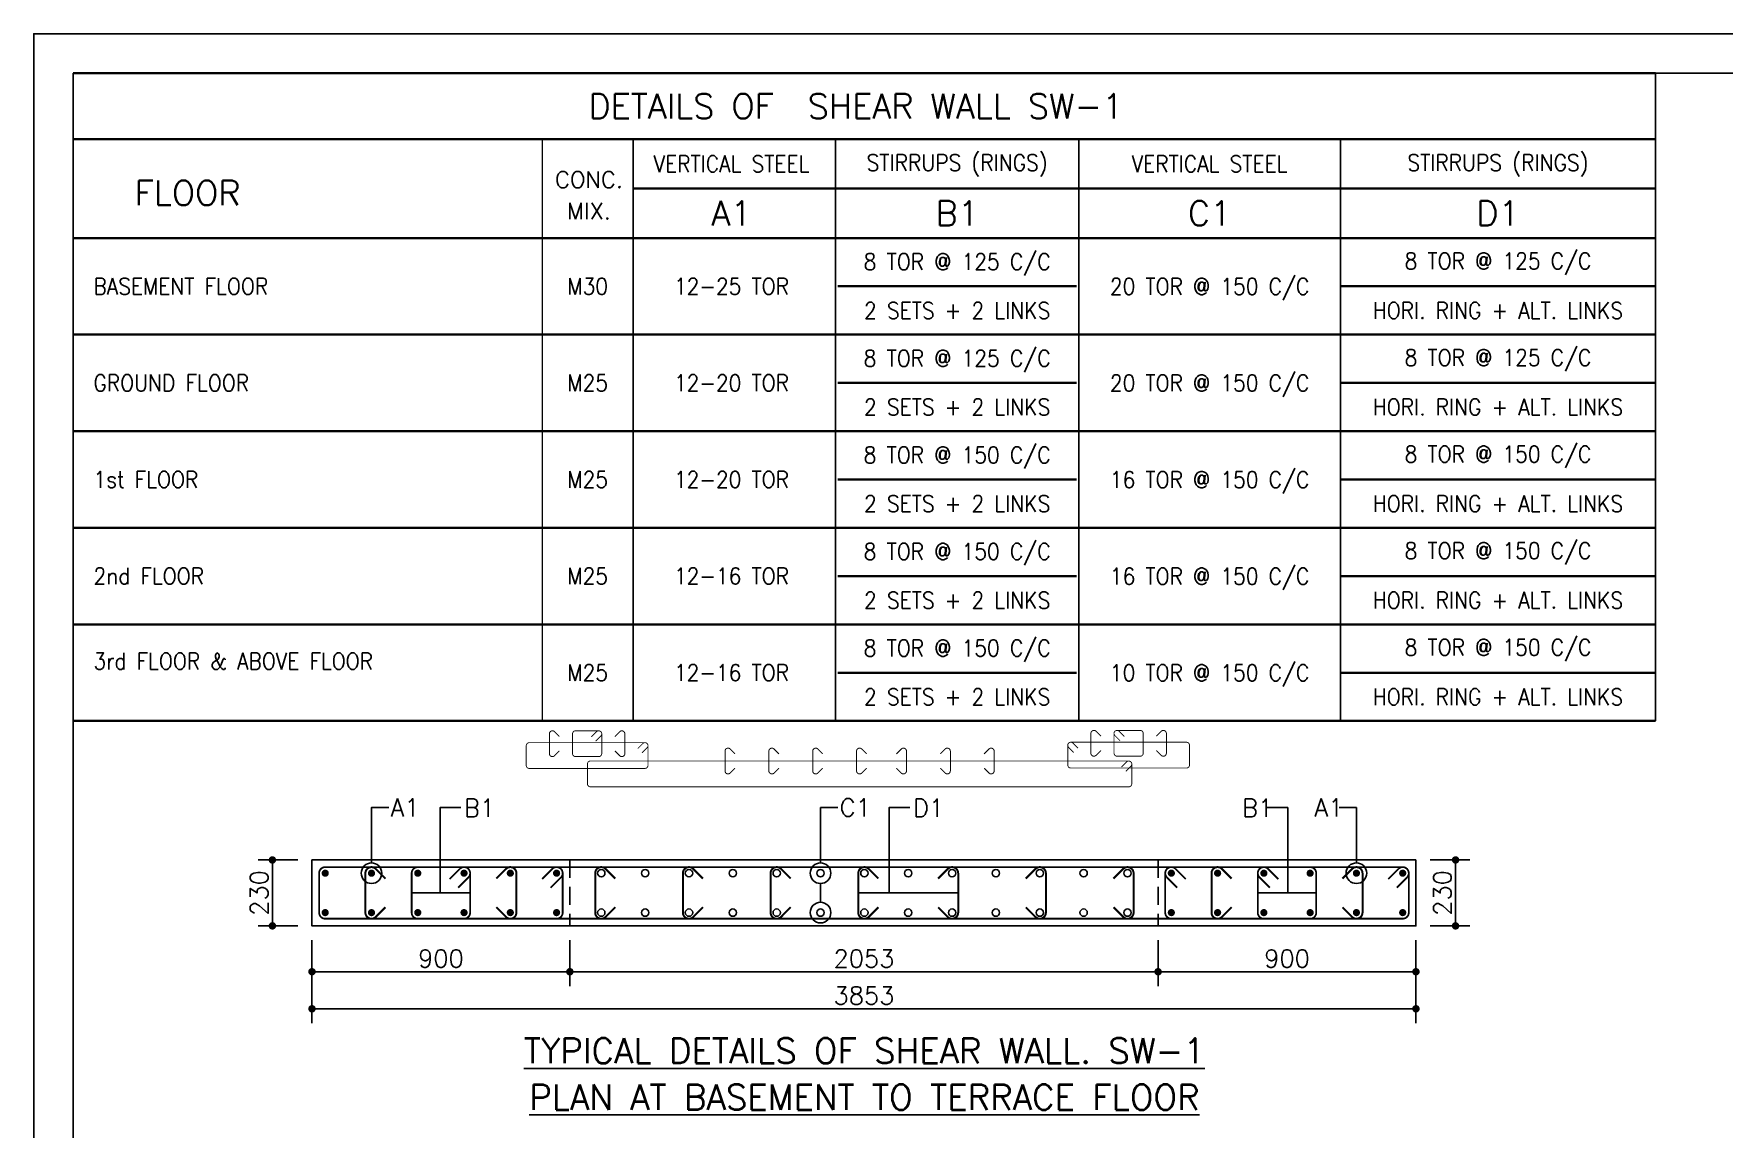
# Model space of a CAD drawing. Extents: x -200722 to 834823, y -494970 to 88783.
# Drawn here: x 329946 to 353545, y -54898 to -39610 of the extents above; entities that cross this region are included whole.
import ezdxf
from ezdxf.enums import TextEntityAlignment as Align

# ---------------------------------------------------------------- set-up
doc = ezdxf.new("R2010")
doc.units = 0
doc.header["$LTSCALE"] = 100
doc.header["$MEASUREMENT"] = 0
doc.header["$PDMODE"] = 34
doc.linetypes.add('HIDDEN', pattern=[0.375, 0.25, -0.125])
doc.layers.get('0').update_dxf_attribs({"linetype": 'CONTINUOUS'})
doc.layers.get('DEFPOINTS').update_dxf_attribs({"linetype": 'CONTINUOUS'})
doc.layers.add('9_PRINT BOUNDARY_NON PRINT', color=32, linetype='CONTINUOUS', plot=False)
doc.layers.add('9_TITLE TEXT', color=7, linetype='CONTINUOUS', lineweight=20)
for name, color, linetype in [('BEAM', 4, 'CONTINUOUS'), ('COL. SHED. STEEL.', 6, 'CONTINUOUS'), ('STEEL', 6, 'CONTINUOUS'), ('TEXT', 2, 'CONTINUOUS')]:
    doc.layers.add(name, color=color, linetype=linetype)
doc.styles.add('ROMANS', font='romans.shx')
doc.styles.get("Standard").update_dxf_attribs({"font": 'simplex.shx'})
doc.dimstyles.new('STANDARD$0', dxfattribs={"dimtxt": 2.5, "dimasz": 2.5, "dimexe": 2, "dimexo": 0.7, "dimgap": 0.9, "dimtad": 1, "dimdec": 0, "dimdsep": 46, "dimtxsty": 'ROMANS', "dimcen": 0.09, "dimclrd": 4, "dimclre": 4, "dimclrt": 3, "dimadec": 0, "dimazin": 0, "dimtfac": 1, "dimtdec": 0, "dimtmove": 0, "dimatfit": 3, "dimfxl": 1, "dimtolj": 1, "dimtzin": 0, "dimarcsym": 0})

# ---------------------------------------------------------------- blocks, each defined once
blk = doc.blocks.new('DOT')
at = {"color": 0, "linetype": 'ByBlock'}
blk.add_line((-0.5, 0), (-1, 0), dxfattribs=at)
at = {"color": 0, "linetype": 'ByBlock', "const_width": 0.5}
blk.add_lwpolyline([(-0.25, 0, 1), (0.25, 0, 1)], format="xyb", close=True, dxfattribs=at)
blk = doc.blocks.new('*D95')
at = {"layer": 'BEAM', "color": 0, "lineweight": -2, "transparency": 16777216}
for p, q in [((333830, -52261), (333830, -52901)), ((337430, -52261), (337430, -52901)), ((333934, -52701), (337326, -52701))]:
    blk.add_line(p, q, dxfattribs=at)
at = {"layer": 'DEFPOINTS', "color": 0, "lineweight": -3, "transparency": 16777216}
for p in [(333830, -52061), (337430, -52061), (337430, -52701)]:
    blk.add_point(p, dxfattribs=at)
at = {"layer": 'BEAM', "color": 0, "lineweight": -2, "transparency": 16777216, "xscale": 104, "yscale": 104, "zscale": 104, "rotation": 180}
blk.add_blockref('DOT', (333830, -52701), dxfattribs=at)
at = {"layer": 'BEAM', "color": 0, "lineweight": -2, "transparency": 16777216, "xscale": 104, "yscale": 104, "zscale": 104}
blk.add_blockref('DOT', (337430, -52701), dxfattribs=at)
at = {"layer": 'BEAM', "color": 0, "transparency": 16777216, "insert": (335630, -52517), "char_height": 248, "attachment_point": 5}
blk.add_mtext('\\A1;900', dxfattribs=at)
blk = doc.blocks.new('_DOT')
at = {"color": 0, "linetype": 'ByBlock'}
blk.add_line((-0.5, 0), (-1, 0), dxfattribs=at)
at = {"color": 0, "linetype": 'ByBlock', "const_width": 0.5}
blk.add_lwpolyline([(-0.25, 0, 1), (0.25, 0, 1)], format="xyb", close=True, dxfattribs=at)
blk = doc.blocks.new('*D96')
at = {"layer": 'BEAM', "color": 0, "lineweight": -2, "transparency": 16777216}
for p, q in [((337430, -52261), (337430, -52901)), ((345642, -52261), (345642, -52901)), ((337534, -52701), (345538, -52701))]:
    blk.add_line(p, q, dxfattribs=at)
at = {"layer": 'DEFPOINTS', "color": 0, "lineweight": -3, "transparency": 16777216}
for p in [(337430, -52061), (345642, -52061), (345642, -52701)]:
    blk.add_point(p, dxfattribs=at)
at = {"layer": 'BEAM', "color": 0, "lineweight": -2, "transparency": 16777216, "xscale": 104, "yscale": 104, "zscale": 104, "rotation": 180}
blk.add_blockref('DOT', (337430, -52701), dxfattribs=at)
at = {"layer": 'BEAM', "color": 0, "lineweight": -2, "transparency": 16777216, "xscale": 104, "yscale": 104, "zscale": 104}
blk.add_blockref('DOT', (345642, -52701), dxfattribs=at)
at = {"layer": 'BEAM', "color": 0, "transparency": 16777216, "insert": (341536, -52517), "char_height": 248, "attachment_point": 5}
blk.add_mtext('\\A1;2053', dxfattribs=at)
blk = doc.blocks.new('*D97')
at = {"layer": 'BEAM', "color": 0, "lineweight": -2, "transparency": 16777216}
for p, q in [((345642, -52261), (345642, -52901)), ((349242, -52261), (349242, -52901)), ((345746, -52701), (349138, -52701))]:
    blk.add_line(p, q, dxfattribs=at)
at = {"layer": 'DEFPOINTS', "color": 0, "lineweight": -3, "transparency": 16777216}
for p in [(345642, -52061), (349242, -52061), (349242, -52701)]:
    blk.add_point(p, dxfattribs=at)
at = {"layer": 'BEAM', "color": 0, "lineweight": -2, "transparency": 16777216, "xscale": 104, "yscale": 104, "zscale": 104, "rotation": 180}
blk.add_blockref('DOT', (345642, -52701), dxfattribs=at)
at = {"layer": 'BEAM', "color": 0, "lineweight": -2, "transparency": 16777216, "xscale": 104, "yscale": 104, "zscale": 104}
blk.add_blockref('DOT', (349242, -52701), dxfattribs=at)
at = {"layer": 'BEAM', "color": 0, "transparency": 16777216, "insert": (347442, -52517), "char_height": 248, "attachment_point": 5}
blk.add_mtext('\\A1;900', dxfattribs=at)
blk = doc.blocks.new('*D98')
at = {"layer": 'BEAM', "color": 0, "lineweight": -2, "transparency": 16777216}
for p, q in [((333830, -52261), (333830, -53418)), ((349242, -52261), (349242, -53418)), ((333934, -53218), (349138, -53218))]:
    blk.add_line(p, q, dxfattribs=at)
at = {"layer": 'DEFPOINTS', "color": 0, "lineweight": -3, "transparency": 16777216}
for p in [(333830, -52061), (349242, -52061), (349242, -53218)]:
    blk.add_point(p, dxfattribs=at)
at = {"layer": 'BEAM', "color": 0, "lineweight": -2, "transparency": 16777216, "xscale": 104, "yscale": 104, "zscale": 104, "rotation": 180}
blk.add_blockref('DOT', (333830, -53218), dxfattribs=at)
at = {"layer": 'BEAM', "color": 0, "lineweight": -2, "transparency": 16777216, "xscale": 104, "yscale": 104, "zscale": 104}
blk.add_blockref('DOT', (349242, -53218), dxfattribs=at)
at = {"layer": 'BEAM', "color": 0, "transparency": 16777216, "insert": (341536, -53034), "char_height": 248, "attachment_point": 5}
blk.add_mtext('\\A1;3853', dxfattribs=at)
blk = doc.blocks.new('*D99')
at = {"layer": 'BEAM', "color": 0, "lineweight": -2, "transparency": 16777216}
for p, q in [((333630, -51141), (333077, -51141)), ((333277, -51957), (333277, -51245)), ((333630, -52061), (333077, -52061))]:
    blk.add_line(p, q, dxfattribs=at)
at = {"layer": 'DEFPOINTS', "color": 0, "lineweight": -3, "transparency": 16777216}
for p in [(333277, -51141), (333830, -51141), (333830, -52061)]:
    blk.add_point(p, dxfattribs=at)
at = {"layer": 'BEAM', "color": 0, "lineweight": -2, "transparency": 16777216, "xscale": 104, "yscale": 104, "zscale": 104}
for p, rotation in [((333277, -51141), 90), ((333277, -52061), 270)]:
    blk.add_blockref('DOT', p, dxfattribs=dict(at, rotation=rotation))
at = {"layer": 'BEAM', "color": 0, "transparency": 16777216, "insert": (333093, -51601), "char_height": 248, "attachment_point": 5, "rotation": 90}
blk.add_mtext('\\A1;230', dxfattribs=at)
blk = doc.blocks.new('*D100')
at = {"layer": 'BEAM', "color": 0, "lineweight": -2, "transparency": 16777216}
for p, q in [((349442, -51141), (349995, -51141)), ((349795, -51957), (349795, -51245)), ((349442, -52061), (349995, -52061))]:
    blk.add_line(p, q, dxfattribs=at)
at = {"layer": 'DEFPOINTS', "color": 0, "lineweight": -3, "transparency": 16777216}
for p in [(349242, -51141), (349795, -51141), (349242, -52061)]:
    blk.add_point(p, dxfattribs=at)
at = {"layer": 'BEAM', "color": 0, "lineweight": -2, "transparency": 16777216, "xscale": 104, "yscale": 104, "zscale": 104}
for p, rotation in [((349795, -51141), 90), ((349795, -52061), 270)]:
    blk.add_blockref('DOT', p, dxfattribs=dict(at, rotation=rotation))
at = {"layer": 'BEAM', "color": 0, "transparency": 16777216, "insert": (349611, -51601), "char_height": 248, "attachment_point": 5, "rotation": 90}
blk.add_mtext('\\A1;230', dxfattribs=at)

msp = doc.modelspace()

# ---------------------------------------------------------------- linework, layer by layer
at = {"color": 18, "lineweight": 20, "true_color": 0x000000}
for p, q in [((330496.4, -40160.4), (330496.4, -49201)), ((337044.9, -41080.4), (337044.9, -49201))]:
    msp.add_line(p, q, dxfattribs=at)
at = {"color": 18, "lineweight": 35, "true_color": 0x000000}
for p, q in [((330496.4, -40160.4), (352587, -40160.4)), ((330496.4, -41080.4), (352587, -41080.4)), ((338314.5, -41770.4), (352587, -41770.4)), ((330496.4, -42460.4), (352587, -42460.4)), ((330496.4, -43808.5), (352587, -43808.5)), ((330496.4, -45156.7), (352587, -45156.7)), ((330496.4, -46504.8), (352587, -46504.8)), ((330496.4, -47852.9), (352587, -47852.9)), ((330496.4, -49201), (352587, -49201))]:
    msp.add_line(p, q, dxfattribs=at)
at = {"color": 18, "true_color": 0x000000}
for p, q in [((352587, -40160.4), (352587, -49201)), ((338314.5, -41080.4), (338314.5, -49201)), ((341137, -41080.4), (341137, -49201)), ((344537, -41080.4), (344537, -49201)), ((348187, -41080.4), (348187, -49201))]:
    msp.add_line(p, q, dxfattribs=at)
at = {"color": 8, "lineweight": 35}
for p, q in [((341169.5, -43134.5), (344504.5, -43134.5)), ((348187, -43134.5, 0), (352587, -43134.5, 0)), ((341169.5, -44482.6), (344504.5, -44482.6)), ((348187, -44482.6), (352587, -44482.6)), ((341169.5, -45830.7), (344504.5, -45830.7)), ((348187, -45830.7), (352587, -45830.7)), ((341169.5, -47178.8), (344504.5, -47178.8)), ((348187, -47178.8), (352587, -47178.8)), ((341169.5, -48527), (344504.5, -48527)), ((348187, -48527), (352587, -48527))]:
    msp.add_line(p, q, dxfattribs=at)
at = {"color": 0, "linetype": 'HIDDEN', "ltscale": 10}
for p, q in [((337429.7, -51140.8), (337429.7, -52060.8)), ((345641.7, -51140.8), (345641.7, -52060.8))]:
    msp.add_line(p, q, dxfattribs=at)
at = {"color": 18, "true_color": 0x000000}
msp.add_lwpolyline([(330496.4, -104400.4), (421906.4, -104400.4), (421906.4, -40160.4), (330496.4, -40160.4)], close=True, dxfattribs=at)
at = {"layer": '9_PRINT BOUNDARY_NON PRINT', "color": 18, "true_color": 0x000000}
msp.add_lwpolyline([(329946.4, -104950.4), (422456.4, -104950.4), (422456.4, -39610.4), (329946.4, -39610.4)], close=True, dxfattribs=at)
at = {"layer": '9_TITLE TEXT', "color": 18, "true_color": 0x000000}
msp.add_lwpolyline([(421906.4, -40160.4), (330496.4, -40160.4), (330496.4, -104400.4), (421906.4, -104400.4)], dxfattribs=at)
at = {"layer": 'BEAM', "color": 18, "true_color": 0x000000, "elevation": 0}
msp.add_lwpolyline([(349241.7, -51140.8), (333829.7, -51140.8), (333829.7, -52060.8), (349241.7, -52060.8), (349241.7, -51140.8)], dxfattribs=at)
at = {"layer": 'COL. SHED. STEEL.', "color": 18, "linetype": 'Continuous', "true_color": 0x000000, "elevation": 0}
for points, const_width in [([(336863.5, -49503.3), (338478.5, -49503.3, -0.4142136), (338521, -49545.8), (338521, -49820.8, -0.4142136), (338478.5, -49863.3), (336863.5, -49863.3, -0.4142136), (336821, -49820.8), (336821, -49545.8, -0.4142136)], 12.5), ([(346038.2, -49497.7), (344423.2, -49497.7, 0.4142136), (344380.7, -49540.2), (344380.7, -49815.2, 0.4142136), (344423.2, -49857.7), (346038.2, -49857.7, 0.4142136), (346080.7, -49815.2), (346080.7, -49540.2, 0.4142136)], 12.5), ([(334014.7, -51240.8), (337244.7, -51240.8, -0.4142136), (337329.7, -51325.8), (337329.7, -51875.8, -0.4142136), (337244.7, -51960.8), (334014.7, -51960.8, -0.4142136), (333929.7, -51875.8), (333929.7, -51325.8, -0.4142136)], 25), ([(334039.7, -51325.8, -1), (333989.7, -51325.8, -1)], 50), ([(334635.7, -51325.8, 1), (334685.7, -51325.8, 1)], 50), ([(335281.7, -51325.8, 1), (335331.7, -51325.8, 1)], 50), ([(335927.7, -51325.8, 1), (335977.7, -51325.8, 1)], 50), ([(336573.7, -51325.8, 1), (336623.7, -51325.8, 1)], 50), ([(337219.7, -51325.8, 1), (337269.7, -51325.8, 1)], 50), ([(349056.7, -51240.8), (345826.7, -51240.8, 0.4142136), (345741.7, -51325.8), (345741.7, -51875.8, 0.4142136), (345826.7, -51960.8), (349056.7, -51960.8, 0.4142136), (349141.7, -51875.8), (349141.7, -51325.8, 0.4142136)], 25), ([(345851.7, -51325.8, -1), (345801.7, -51325.8, -1)], 50), ([(346497.7, -51325.8, -1), (346447.7, -51325.8, -1)], 50), ([(347143.7, -51325.8, -1), (347093.7, -51325.8, -1)], 50), ([(347789.7, -51325.8, -1), (347739.7, -51325.8, -1)], 50), ([(348435.7, -51325.8, -1), (348385.7, -51325.8, -1)], 50), ([(349031.7, -51325.8, 1), (349081.7, -51325.8, 1)], 50), ([(334039.7, -51875.8, 1), (333989.7, -51875.8, 1)], 50), ([(334635.7, -51875.8, -1), (334685.7, -51875.8, -1)], 50), ([(335281.7, -51875.8, -1), (335331.7, -51875.8, -1)], 50), ([(335927.7, -51875.8, -1), (335977.7, -51875.8, -1)], 50), ([(336573.7, -51875.8, -1), (336623.7, -51875.8, -1)], 50), ([(337219.7, -51875.8, -1), (337269.7, -51875.8, -1)], 50), ([(345851.7, -51875.8, 1), (345801.7, -51875.8, 1)], 50), ([(346497.7, -51875.8, 1), (346447.7, -51875.8, 1)], 50), ([(347143.7, -51875.8, 1), (347093.7, -51875.8, 1)], 50), ([(347789.7, -51875.8, 1), (347739.7, -51875.8, 1)], 50), ([(348435.7, -51875.8, 1), (348385.7, -51875.8, 1)], 50), ([(349031.7, -51875.8, -1), (349081.7, -51875.8, -1)], 50)]:
    msp.add_lwpolyline(points, format="xyb", close=True, dxfattribs=dict(at, const_width=const_width))
at = {"layer": 'COL. SHED. STEEL.', "color": 140, "linetype": 'Continuous', "elevation": 0}
for points, const_width in [([(337509.5, -49338.3), (337832.5, -49338.3, -0.4142136), (337875, -49380.8), (337875, -49655.8, -0.4142136), (337832.5, -49698.3), (337509.5, -49698.3, -0.4142136), (337467, -49655.8), (337467, -49380.8, -0.4142136)], 12.5), ([(345392.2, -49332.7), (345069.2, -49332.7, 0.4142136), (345026.7, -49375.2), (345026.7, -49650.2, 0.4142136), (345069.2, -49692.7), (345392.2, -49692.7, 0.4142136), (345434.7, -49650.2), (345434.7, -49375.2, 0.4142136)], 12.5), ([(335306.7, -51240.8), (335952.7, -51240.8, -0.4142136), (336037.7, -51325.8), (336037.7, -51875.8, -0.4142136), (335952.7, -51960.8), (335306.7, -51960.8, -0.4142136), (335221.7, -51875.8), (335221.7, -51325.8, -0.4142136)], 25), ([(347764.7, -51240.8), (347118.7, -51240.8, 0.4142136), (347033.7, -51325.8), (347033.7, -51875.8, 0.4142136), (347118.7, -51960.8), (347764.7, -51960.8, 0.4142136), (347849.7, -51875.8), (347849.7, -51325.8, 0.4142136)], 25)]:
    msp.add_lwpolyline(points, format="xyb", close=True, dxfattribs=dict(at, const_width=const_width))
for points, const_width in [([(337731.5, -49422.1), (337805.4, -49348.1, -0.9104106), (337865.3, -49408), (337791.3, -49481.9)], 12.5), ([(345170.2, -49416.5), (345096.3, -49342.5, 0.9104106), (345036.4, -49402.3), (345110.4, -49476.3)], 12.5), ([(335750.6, -51408.2), (335898.5, -51260.3, -0.9104106), (336018.1, -51380), (335870.2, -51527.9)], 25), ([(347320.8, -51408.2), (347172.9, -51260.3, 0.9104106), (347053.2, -51380), (347201.1, -51527.9)], 25)]:
    msp.add_lwpolyline(points, format="xyb", dxfattribs=dict(at, const_width=const_width))
at = {"layer": 'COL. SHED. STEEL.', "color": 18, "linetype": 'Continuous', "true_color": 0x000000, "elevation": 0}
for points, const_width in [([(338377.5, -49587), (338451.4, -49513.1, -0.9104106), (338511.3, -49572.9), (338437.3, -49646.9)], 12.5), ([(344524.2, -49581.4), (344450.3, -49507.5, 0.9104106), (344390.4, -49567.3), (344464.4, -49641.2)], 12.5), ([(337042.6, -51408.2), (337190.5, -51260.3, -0.9104106), (337310.1, -51380), (337162.2, -51527.9)], 25), ([(346028.8, -51408.2), (345880.9, -51260.3, 0.9104106), (345761.2, -51380), (345909.1, -51527.9)], 25)]:
    msp.add_lwpolyline(points, format="xyb", dxfattribs=dict(at, const_width=const_width))
at = {"layer": 'COL. SHED. STEEL.', "color": 62, "linetype": 'Continuous', "const_width": 12.5}
msp.add_lwpolyline([(345232.3, -49760.1), (337717.3, -49760.1, 0.4142136), (337674.8, -49802.6), (337674.8, -50077.6, 0.4142136), (337717.3, -50120.1), (345232.3, -50120.1, 0.4142135), (345274.8, -50077.6), (345274.8, -49802.6, 0.4142136)], format="xyb", close=True, dxfattribs=at)
msp.add_lwpolyline([(345131.3, -49843.8), (345205.2, -49769.8, -0.9104106), (345265, -49829.7), (345191.1, -49903.6)], format="xyb", dxfattribs=at)
at = {"layer": 'COL. SHED. STEEL.', "color": 62, "linetype": 'Continuous', "const_width": 25, "elevation": 0}
msp.add_lwpolyline([(349056.7, -51240.8), (334014.7, -51240.8, 0.4142136), (333929.7, -51325.8), (333929.7, -51875.8, 0.4142136), (334014.7, -51960.8), (349056.7, -51960.8, 0.4142135), (349141.7, -51875.8), (349141.7, -51325.8, 0.4142136)], format="xyb", close=True, dxfattribs=at)
msp.add_lwpolyline([(348854.6, -51408.2), (349002.5, -51260.3, -0.9104106), (349122.1, -51380), (348974.2, -51527.9)], format="xyb", dxfattribs=at)
at = {"layer": 'COL. SHED. STEEL.', "color": 7, "linetype": 'Continuous'}
for centre in [(337868.8, -51325.8), (338481, -51325.8), (339093.1, -51325.8), (339705.2, -51325.8), (340317.4, -51325.8), (340929.5, -51325.8), (341541.7, -51325.8), (342153.8, -51325.8), (342766, -51325.8), (343378.1, -51325.8), (343990.2, -51325.8), (344602.4, -51325.8), (345214.5, -51325.8), (337868.8, -51875.8), (338481, -51875.8), (339093.1, -51875.8), (339705.2, -51875.8), (340317.4, -51875.8), (340929.5, -51875.8), (341541.7, -51875.8), (342153.8, -51875.8), (342766, -51875.8), (343378.1, -51875.8), (343990.2, -51875.8), (344602.4, -51875.8), (345214.5, -51875.8)]:
    msp.add_circle(centre, 51.5, dxfattribs=at)
at = {"layer": 'STEEL', "color": 140, "elevation": 0}
for points, const_width in [([(337284.1, -49618.4), (337216.6, -49685.9, -0.6681786), (337144, -49655.8), (337144, -49380.8, -0.6681786), (337216.6, -49350.8), (337284.1, -49418.3)], 14), ([(338057.9, -49618.4), (338125.5, -49685.9, 0.6681786), (338198, -49655.8), (338198, -49380.8, 0.6681786), (338125.5, -49350.8), (338057.9, -49418.3)], 14), ([(344843.8, -49612.8), (344776.2, -49680.3, -0.6681786), (344703.7, -49650.2), (344703.7, -49375.2, -0.6681786), (344776.2, -49345.2), (344843.8, -49412.7)], 14), ([(345617.6, -49612.8), (345685.1, -49680.3, 0.6681786), (345757.7, -49650.2), (345757.7, -49375.2, 0.6681786), (345685.1, -49345.2), (345617.6, -49412.7)], 14), ([(334855.8, -51800.8), (334720.8, -51935.9, -0.6681786), (334575.7, -51875.8), (334575.7, -51325.8, -0.6681786), (334720.8, -51265.7), (334855.8, -51400.7)], 28), ([(336403.5, -51800.8), (336538.6, -51935.9, 0.6681786), (336683.7, -51875.8), (336683.7, -51325.8, 0.6681786), (336538.6, -51265.7), (336403.5, -51400.7)], 28), ([(338064, -51800.8), (337928.9, -51935.9, -0.6681786), (337783.8, -51875.8), (337783.8, -51325.8, -0.6681786), (337928.9, -51265.7), (338064, -51400.7)], 28), ([(339288.3, -51800.8), (339153.2, -51935.9, -0.6681786), (339008.1, -51875.8), (339008.1, -51325.8, -0.6681786), (339153.2, -51265.7), (339288.3, -51400.7)], 28), ([(340512.5, -51800.8), (340377.5, -51935.9, -0.6681786), (340232.4, -51875.8), (340232.4, -51325.8, -0.6681786), (340377.5, -51265.7), (340512.5, -51400.7)], 28), ([(341736.8, -51800.8), (341601.8, -51935.9, -0.6681786), (341456.7, -51875.8), (341456.7, -51325.8, -0.6681786), (341601.8, -51265.7), (341736.8, -51400.7)], 28), ([(342570.8, -51800.8), (342705.9, -51935.9, 0.6681786), (342851, -51875.8), (342851, -51325.8, 0.6681786), (342705.9, -51265.7), (342570.8, -51400.7)], 28), ([(343795.1, -51800.8), (343930.1, -51935.9, 0.6681786), (344075.2, -51875.8), (344075.2, -51325.8, 0.6681786), (343930.1, -51265.7), (343795.1, -51400.7)], 28), ([(345019.4, -51800.8), (345154.4, -51935.9, 0.6681786), (345299.5, -51875.8), (345299.5, -51325.8, 0.6681786), (345154.4, -51265.7), (345019.4, -51400.7)], 28), ([(346667.8, -51800.8), (346532.8, -51935.9, -0.6681786), (346387.7, -51875.8), (346387.7, -51325.8, -0.6681786), (346532.8, -51265.7), (346667.8, -51400.7)], 28), ([(348215.5, -51800.8), (348350.6, -51935.9, 0.6681786), (348495.7, -51875.8), (348495.7, -51325.8, 0.6681786), (348350.6, -51265.7), (348215.5, -51400.7)], 28)]:
    msp.add_lwpolyline(points, format="xyb", dxfattribs=dict(at, const_width=const_width))
at = {"layer": 'STEEL', "color": 140, "const_width": 14}
for points in [[(339736, -49860.1), (339668.4, -49927.6, -0.6681786), (339595.9, -49897.6), (339595.9, -49622.6, -0.6681786), (339668.4, -49592.5), (339736, -49660)], [(340348.1, -49860.1), (340280.6, -49927.6, -0.6681786), (340208, -49897.6), (340208, -49622.6, -0.6681786), (340280.6, -49592.5), (340348.1, -49660)], [(340960.3, -49860.1), (340892.7, -49927.6, -0.6681786), (340820.2, -49897.6), (340820.2, -49622.6, -0.6681786), (340892.7, -49592.5), (340960.3, -49660)], [(341572.4, -49860.1), (341504.9, -49927.6, -0.6681786), (341432.3, -49897.6), (341432.3, -49622.6, -0.6681786), (341504.9, -49592.5), (341572.4, -49660)], [(341989.4, -49860.1), (342056.9, -49927.6, 0.6681786), (342129.5, -49897.6), (342129.5, -49622.6, 0.6681786), (342056.9, -49592.5), (341989.4, -49660)], [(342601.5, -49860.1), (342669.1, -49927.6, 0.6681786), (342741.6, -49897.6), (342741.6, -49622.6, 0.6681786), (342669.1, -49592.5), (342601.5, -49660)], [(343213.7, -49860.1), (343281.2, -49927.6, 0.6681786), (343353.7, -49897.6), (343353.7, -49622.6, 0.6681786), (343281.2, -49592.5), (343213.7, -49660)]]:
    msp.add_lwpolyline(points, format="xyb", dxfattribs=at)
at = {"layer": 'TEXT', "color": 18, "true_color": 0x000000}
for p, q in [((335221.7, -51600.8), (336037.7, -51600.8)), ((341456.7, -51600.8), (342851, -51600.8)), ((347849.7, -51600.8), (347033.7, -51600.8))]:
    msp.add_line(p, q, dxfattribs=at)
at = {"layer": 'TEXT', "color": 18, "true_color": 0x000000, "elevation": 0}
for points in [[(334660.7, -51181.9), (334660.7, -50409.5), (334901.2, -50409.5)], [(335618.4, -51600.8), (335618.4, -50409.5), (335906.5, -50409.5)], [(340929.5, -51181.9), (340929.5, -50409.5), (341170.1, -50409.5)], [(341887.2, -51600.8), (341887.2, -50409.5), (342175.4, -50409.5)], [(347453, -51600.8), (347453, -50409.5), (347164.8, -50409.5)], [(348410.7, -51181.9), (348410.7, -50409.5), (348170.1, -50409.5)], [(340929.5, -51731.9), (340929.5, -51469.7)]]:
    msp.add_lwpolyline(points, dxfattribs=at)
at = {"layer": 'TEXT', "color": 18, "true_color": 0x000000}
for centre in [(334660.7, -51325.8), (340929.5, -51325.8), (348410.7, -51325.8), (340929.5, -51875.8)]:
    msp.add_circle(centre, 143.9, dxfattribs=at)

# ---------------------------------------------------------------- texts
for s, height, p in [('DETAILS OF  SHEAR WALL SW-1', 345, (341422.8, -40620.4)), ('CONC.', 230, (337697, -41645.2)), ('FLOOR ', 345, (332213.2, -41831.3)), ('MIX.', 230, (337697, -42083.8)), ('A1', 345, (339687, -42115.4)), ('B1', 345, (342837, -42115.4)), ('C1', 345, (346361, -42115.4)), ('D1', 345, (350387, -42115.4)), ('%%UTYPICAL DETAILS OF SHEAR WALL. SW-1', 350, (341541.7, -53804.3)), ('%%UPLAN AT BASEMENT TO TERRACE FLOOR', 350, (341541.7, -54451.6))]:
    msp.add_text(s, height=height, dxfattribs=at).set_placement(p, align=Align.MIDDLE)
at = {"layer": 'TEXT', "color": 18, "true_color": 0x000000, "width": 0.9}
for s, p in [('STIRRUPS (RINGS)', (342837, -41425.4)), ('STIRRUPS (RINGS)', (350387, -41425.4)), ('VERTICAL STEEL', (339687, -41425.4)), ('VERTICAL STEEL', (346361, -41425.4)), ('8 TOR @ 125 C/C', (342837, -42807.9)), ('8 TOR @ 125 C/C', (350387, -42797.4)), ('M30', (337679.7, -43134.5)), ('12-25 TOR', (339687, -43134.5)), ('20 TOR @ 150 C/C', (346361, -43152.9)), ('2 SETS + 2 LINKS', (342837, -43471.5)), ('HORI. RING + ALT. LINKS', (350387, -43471.5)), ('8 TOR @ 125 C/C', (342837, -44156)), ('8 TOR @ 125 C/C', (350387, -44145.6)), ('20 TOR @ 150 C/C', (346361, -44501)), ('M25', (337679.7, -44482.6)), ('12-20 TOR', (339687, -44482.6)), ('2 SETS + 2 LINKS', (342837, -44819.6)), ('HORI. RING + ALT. LINKS', (350387, -44819.6)), ('8 TOR @ 150 C/C', (342837, -45504.2)), ('8 TOR @ 150 C/C', (350387, -45493.7)), ('M25', (337679.7, -45830.7)), ('12-20 TOR', (339687, -45830.7)), ('16 TOR @ 150 C/C', (346361, -45849.2)), ('2 SETS + 2 LINKS', (342837, -46167.7)), ('HORI. RING + ALT. LINKS', (350387, -46167.7)), ('8 TOR @ 150 C/C', (342837, -46852.3)), ('8 TOR @ 150 C/C', (350387, -46841.8)), ('M25', (337679.7, -47178.8)), ('12-16 TOR', (339687, -47178.8)), ('16 TOR @ 150 C/C', (346361, -47197.3)), ('2 SETS + 2 LINKS', (342837, -47515.9)), ('HORI. RING + ALT. LINKS', (350387, -47515.9)), ('8 TOR @ 150 C/C', (342837, -48200.4)), ('8 TOR @ 150 C/C', (350387, -48189.9)), ('10 TOR @ 150 C/C', (346361, -48545.4)), ('M25', (337679.7, -48527)), ('12-16 TOR', (339687, -48527)), ('2 SETS + 2 LINKS', (342837, -48864)), ('HORI. RING + ALT. LINKS', (350387, -48864))]:
    msp.add_text(s, height=230, dxfattribs=at).set_placement(p, align=Align.MIDDLE)
at = {"layer": 'TEXT', "color": 18, "true_color": 0x000000}
for s, height, width, p in [('BASEMENT FLOOR', 230, 0.9, (330779.3, -43134.5)), ('GROUND FLOOR', 230, 0.9, (330779.3, -44482.6)), ('1st FLOOR', 230, 0.9, (330779.3, -45830.7)), ('2nd FLOOR', 230, 0.9, (330779.3, -47178.8)), ('3rd FLOOR & ABOVE FLOOR', 230, 0.9, (330779.3, -48365.8)), ('A1', 250, 0.99, (334928.3, -50409.5, 0)), ('B1', 250, 0.99, (335951.7, -50415, 0)), ('C1', 250, 0.99, (341197.2, -50409.5, 0)), ('D1', 250, 0.99, (342220.5, -50415, 0)), ('B1', 250, 0.99, (346813.3, -50415, 0)), ('A1', 250, 0.99, (347824.8, -50409.5, 0))]:
    msp.add_text(s, height=height, dxfattribs=dict(at, width=width)).set_placement(p, align=Align.MIDDLE_LEFT)

# ---------------------------------------------------------------- dimensions: what is measured, and where the dimension line sits
at = {"layer": 'BEAM', "color": 18, "true_color": 0x000000}
for base, p1, p2, picture, middle in [((333276.8, -51140.8), (333829.7, -52060.8), (333829.7, -51140.8), '*D99', (333092.8, -51600.8)), ((349794.6, -51140.8), (349241.7, -52060.8), (349241.7, -51140.8), '*D100', (349610.6, -51600.8))]:
    dim = msp.add_linear_dim(base=base, p1=p1, p2=p2, angle=90, dimstyle='STANDARD$0', override={"dimscale": 8, "dimtxt": 31, "dimasz": 13, "dimexe": 25, "dimexo": 25, "dimgap": 7.5, "dimlfac": 0.25, "dimzin": 3, "dimtxsty": 'Standard', "dimblk": 'DOT', "dimcen": 3, "dimdle": 4, "dimclrd": 0, "dimclre": 0, "dimclrt": 0, "dimtmove": 2, "dimldrblk": 'DOT', "dimtzin": 3}, dxfattribs=at)
    dim.commit()
    dim.dimension.update_dxf_attribs({"geometry": picture, "text_midpoint": middle})
for base, p1, p2, picture, middle in [((337429.7, -52700.6), (333829.7, -52060.8), (337429.7, -52060.8), '*D95', (335629.7, -52516.6)), ((349241.7, -53218.1), (333829.7, -52060.8), (349241.7, -52060.8), '*D98', (341535.7, -53034.1)), ((345641.7, -52700.6), (337429.7, -52060.8), (345641.7, -52060.8), '*D96', (341535.7, -52516.6)), ((349241.7, -52700.6), (345641.7, -52060.8), (349241.7, -52060.8), '*D97', (347441.7, -52516.6))]:
    dim = msp.add_linear_dim(base=base, p1=p1, p2=p2, dimstyle='STANDARD$0', override={"dimscale": 8, "dimtxt": 31, "dimasz": 13, "dimexe": 25, "dimexo": 25, "dimgap": 7.5, "dimlfac": 0.25, "dimzin": 3, "dimtxsty": 'Standard', "dimblk": 'DOT', "dimcen": 3, "dimdle": 4, "dimclrd": 0, "dimclre": 0, "dimclrt": 0, "dimtmove": 2, "dimldrblk": 'DOT', "dimtzin": 3}, dxfattribs=at)
    dim.commit()
    dim.dimension.update_dxf_attribs({"geometry": picture, "text_midpoint": middle})

doc.saveas('drawing.dxf')
